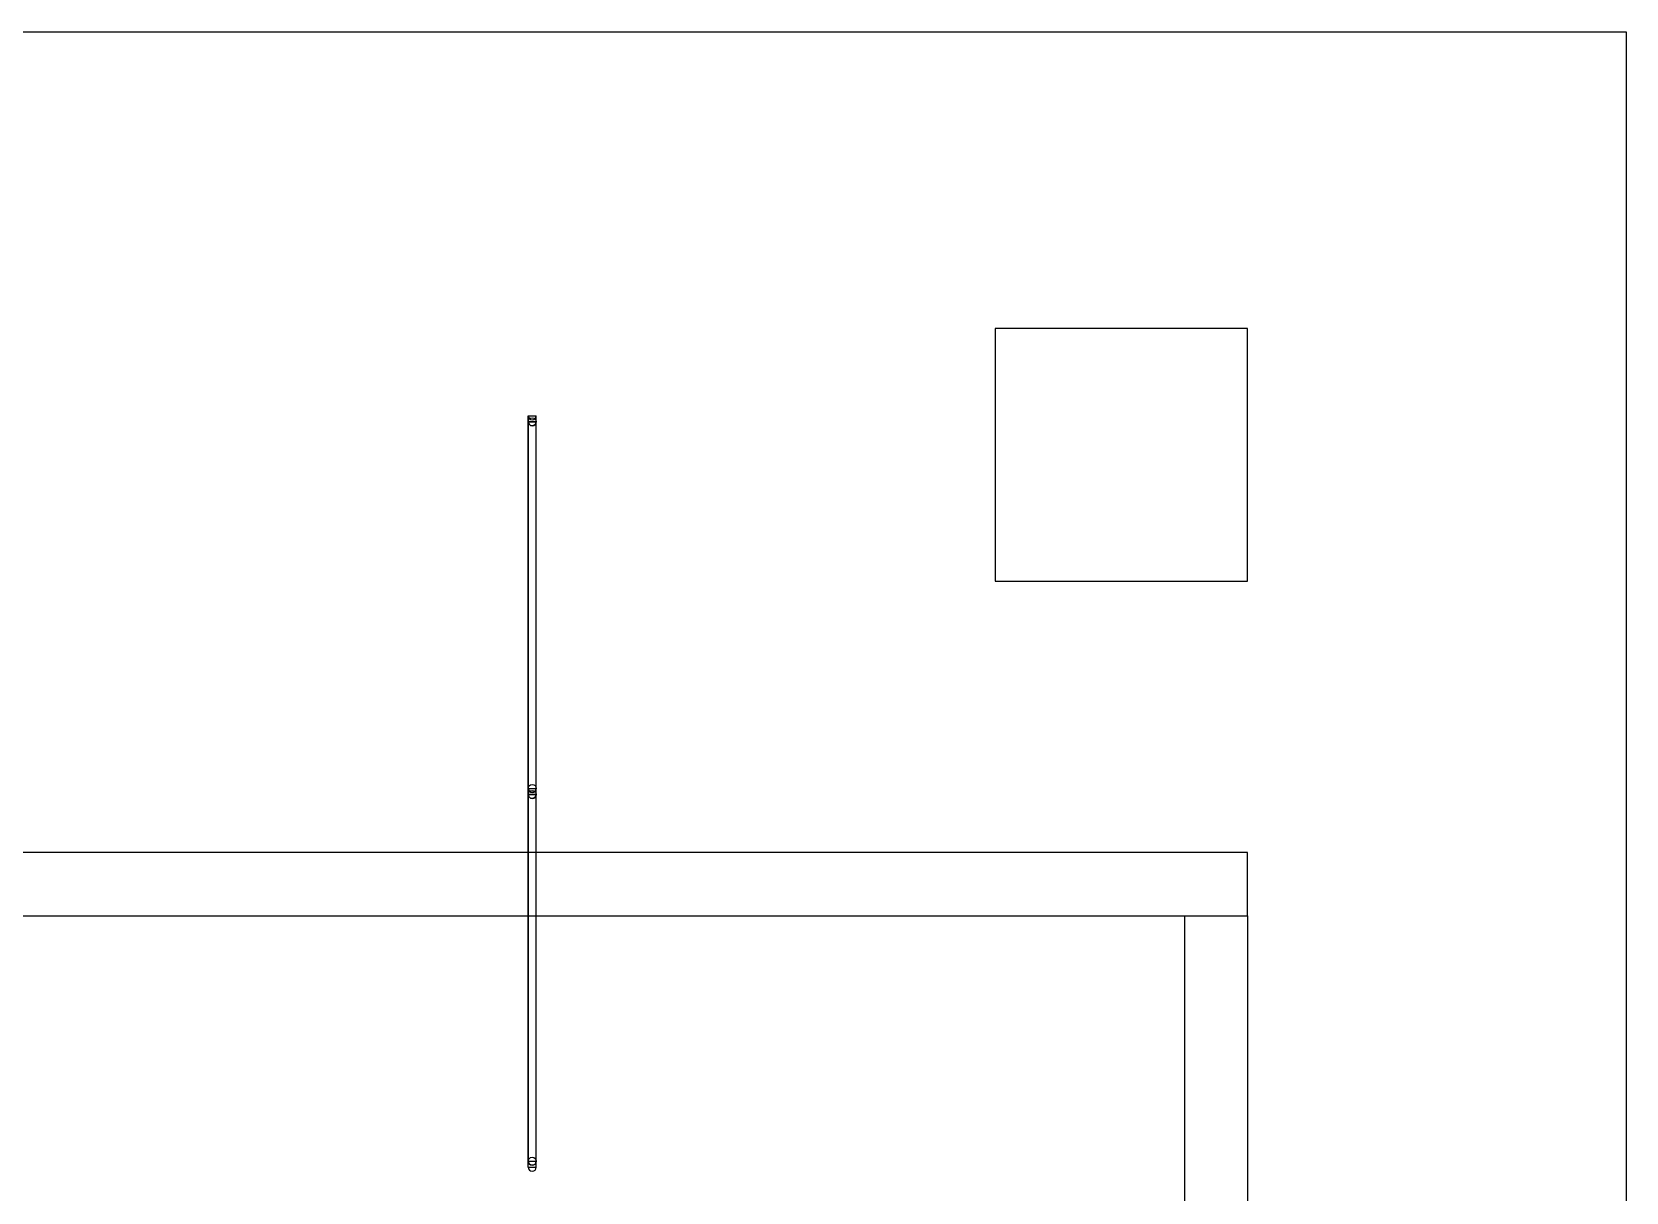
# Model space of a CAD drawing. Header units: millimetres. Extents: x 5543 to 15648, y 4351 to 19091.
# Drawn here: x 10595 to 15648, y 15415 to 19091 of the extents above; entities that cross this region are included whole.
import ezdxf

# ---------------------------------------------------------------- set-up
doc = ezdxf.new("R2010")
doc.units = ezdxf.units.MM
doc.layers.add('IfcObject', color=7, linetype='CONTINUOUS')

msp = doc.modelspace()

# ---------------------------------------------------------------- linework, layer by layer
at = {"layer": 'IfcObject'}
for p, q in [((5542.9, 19091.1, -7200), (15648.1, 19091.1, -7200)), ((5542.9, 19091.1, -7500), (15648.1, 19091.1, -7500)), ((5542.9, 19091.1, -7200), (15648.1, 19091.1, -7200)), ((5542.9, 19091.1, -7500), (15648.1, 19091.1, -7500)), ((15648.1, 19091.1, -7200), (15648.1, 19091.1, -7500)), ((15648.1, 19091.1, -7200), (15648.1, 19091.1, -7500)), ((15648.1, 19091.1, -7200), (15648.1, 4351.3, -7200)), ((15648.1, 19091.1, -7500), (15648.1, 4351.3, -7500)), ((15648.1, 19091.1, -7200), (15648.1, 4351.3, -7200)), ((15648.1, 19091.1, -7500), (15648.1, 4351.3, -7500)), ((13648.1, 18151.3, -7200), (13648.1, 18151.3, -4200)), ((14448.1, 18151.3, -7200), (13648.1, 18151.3, -7200)), ((14448.1, 18151.3, -4200), (13648.1, 18151.3, -4200)), ((13648.1, 18151.3, -7200), (13648.1, 18151.3, -4200)), ((13648.1, 18151.3, -7200), (13648.1, 17351.3, -7200)), ((13648.1, 18151.3, -4200), (13648.1, 17351.3, -4200)), ((14448.1, 18151.3, -7200), (13648.1, 18151.3, -7200)), ((13648.1, 18151.3, -7200), (13648.1, 17351.3, -7200)), ((14448.1, 18151.3, -4200), (13648.1, 18151.3, -4200)), ((13648.1, 18151.3, -4200), (13648.1, 17351.3, -4200)), ((14448.1, 18151.3, -7200), (14448.1, 18151.3, -4200)), ((14448.1, 18151.3, -7200), (14448.1, 18151.3, -4200)), ((14448.1, 17351.3, -7200), (14448.1, 18151.3, -7200)), ((14448.1, 17351.3, -4200), (14448.1, 18151.3, -4200)), ((14448.1, 17351.3, -7200), (14448.1, 18151.3, -7200)), ((14448.1, 17351.3, -4200), (14448.1, 18151.3, -4200)), ((12168.5, 17856.1, -4525.4), (12168.5, 17875.1, -4525.4)), ((12168.5, 17856.1, -4500), (12168.5, 17875.1, -4500)), ((12168.5, 17875.1, -4525.4), (12168.5, 17875.1, -4500)), ((12168.5, 17856.1, -4500), (12168.5, 17875.1, -4500)), ((12168.5, 17875.1, -4500), (12193.9, 17875.1, -4500)), ((12168.5, 17856.1, -4525.4), (12168.5, 17875.1, -4525.4)), ((12168.5, 17875.1, -4525.4), (12168.5, 17875.1, -4500)), ((12168.5, 17875.1, -4500), (12193.9, 17875.1, -4500)), ((12168.5, 17856.1, -4525.4), (12168.5, 17856.1, -4500)), ((12168.5, 17856.1, -4500), (12193.9, 17856.1, -4500)), ((12168.5, 17856.1, -4525.4), (12168.5, 17856.1, -4500)), ((12168.5, 17856.1, -4500), (12193.9, 17856.1, -4500)), ((12168.5, 16694.2, -4525.4), (12168.5, 17856.1, -4525.4)), ((12168.5, 16694.2, -4525.4), (12168.5, 17856.1, -4525.4)), ((12168.5, 17856.1, -4506.4), (12168.5, 17856.1, -4500)), ((12168.5, 17856.1, -4506.4), (12168.5, 16694.2, -4506.4)), ((12168.5, 17856.1, -4500), (12168.5, 16694.2, -4500)), ((12168.5, 17856.1, -4506.4), (12168.5, 17856.1, -4500)), ((12193.9, 17856.1, -4506.4), (12168.5, 17856.1, -4506.4)), ((12193.9, 17856.1, -4500), (12168.5, 17856.1, -4500)), ((12168.5, 17856.1, -4506.4), (12168.5, 16694.2, -4506.4)), ((12193.9, 17856.1, -4506.4), (12168.5, 17856.1, -4506.4)), ((12168.5, 17856.1, -4500), (12168.5, 16694.2, -4500)), ((12193.9, 17856.1, -4500), (12168.5, 17856.1, -4500)), ((12193.9, 17856.1, -4500), (12193.9, 17875.1, -4500)), ((12193.9, 17856.1, -4500), (12193.9, 17875.1, -4500)), ((12193.9, 17856.1, -4525.4), (12193.9, 17875.1, -4525.4)), ((12193.9, 17875.1, -4500), (12193.9, 17875.1, -4525.4)), ((12193.9, 17856.1, -4525.4), (12193.9, 17875.1, -4525.4)), ((12193.9, 17875.1, -4500), (12193.9, 17875.1, -4525.4)), ((12193.9, 17856.1, -4500), (12193.9, 17856.1, -4525.4)), ((12193.9, 17856.1, -4500), (12193.9, 17856.1, -4525.4)), ((12193.9, 17856.1, -4506.4), (12193.9, 17856.1, -4500)), ((12193.9, 16694.2, -4506.4), (12193.9, 17856.1, -4506.4)), ((12193.9, 16694.2, -4500), (12193.9, 17856.1, -4500)), ((12193.9, 17856.1, -4506.4), (12193.9, 17856.1, -4500)), ((12193.9, 16694.2, -4506.4), (12193.9, 17856.1, -4506.4)), ((12193.9, 16694.2, -4500), (12193.9, 17856.1, -4500)), ((13648.1, 17351.3, -7200), (13648.1, 17351.3, -4200)), ((13648.1, 17351.3, -7200), (13648.1, 17351.3, -4200)), ((13648.1, 17351.3, -7200), (14448.1, 17351.3, -7200)), ((13648.1, 17351.3, -4200), (14448.1, 17351.3, -4200)), ((13648.1, 17351.3, -7200), (14448.1, 17351.3, -7200)), ((13648.1, 17351.3, -4200), (14448.1, 17351.3, -4200)), ((14448.1, 17351.3, -7200), (14448.1, 17351.3, -4200)), ((14448.1, 17351.3, -7200), (14448.1, 17351.3, -4200)), ((12168.5, 16675.1, -4525.4), (12168.5, 16694.2, -4525.4)), ((12168.5, 16675.1, -4500), (12168.5, 16694.2, -4500)), ((12168.5, 16694.2, -4525.4), (12168.5, 16694.2, -4500)), ((12168.5, 16675.1, -4500), (12168.5, 16694.2, -4500)), ((12168.5, 16694.2, -4500), (12193.9, 16694.2, -4500)), ((12168.5, 16675.1, -4525.4), (12168.5, 16694.2, -4525.4)), ((12168.5, 16694.2, -4525.4), (12168.5, 16694.2, -4500)), ((12168.5, 16694.2, -4500), (12193.9, 16694.2, -4500)), ((12168.5, 16675.1, -4525.4), (12168.5, 16694.2, -4525.4)), ((12168.5, 16675.1, -4500), (12168.5, 16694.2, -4500)), ((12168.5, 16694.2, -4525.4), (12168.5, 16694.2, -4500)), ((12168.5, 16675.1, -4500), (12168.5, 16694.2, -4500)), ((12168.5, 16694.2, -4500), (12193.9, 16694.2, -4500)), ((12168.5, 16675.1, -4525.4), (12168.5, 16694.2, -4525.4)), ((12168.5, 16694.2, -4525.4), (12168.5, 16694.2, -4500)), ((12168.5, 16694.2, -4500), (12193.9, 16694.2, -4500)), ((12168.5, 16694.2, -4506.4), (12168.5, 16694.2, -4500)), ((12168.5, 16694.2, -4506.4), (12168.5, 16694.2, -4500)), ((12168.5, 16694.2, -4506.4), (12193.9, 16694.2, -4506.4)), ((12168.5, 16694.2, -4500), (12193.9, 16694.2, -4500)), ((12168.5, 16694.2, -4506.4), (12193.9, 16694.2, -4506.4)), ((12168.5, 16694.2, -4500), (12193.9, 16694.2, -4500)), ((12168.5, 16675.1, -4525.4), (12168.5, 16675.1, -4500)), ((12168.5, 16675.1, -4500), (12193.9, 16675.1, -4500)), ((12168.5, 16675.1, -4525.4), (12168.5, 16675.1, -4500)), ((12168.5, 16675.1, -4500), (12193.9, 16675.1, -4500)), ((12168.5, 15513.2, -4525.4), (12168.5, 16675.1, -4525.4)), ((12168.5, 15513.2, -4525.4), (12168.5, 16675.1, -4525.4)), ((12168.5, 16675.1, -4506.4), (12168.5, 16675.1, -4500)), ((12168.5, 16675.1, -4506.4), (12168.5, 15513.2, -4506.4)), ((12168.5, 16675.1, -4500), (12168.5, 15513.2, -4500)), ((12168.5, 16675.1, -4506.4), (12168.5, 16675.1, -4500)), ((12193.9, 16675.1, -4506.4), (12168.5, 16675.1, -4506.4)), ((12193.9, 16675.1, -4500), (12168.5, 16675.1, -4500)), ((12168.5, 16675.1, -4506.4), (12168.5, 15513.2, -4506.4)), ((12193.9, 16675.1, -4506.4), (12168.5, 16675.1, -4506.4)), ((12168.5, 16675.1, -4500), (12168.5, 15513.2, -4500)), ((12193.9, 16675.1, -4500), (12168.5, 16675.1, -4500)), ((12168.5, 16675.1, -4525.4), (12168.5, 16675.1, -4500)), ((12168.5, 16675.1, -4500), (12193.9, 16675.1, -4500)), ((12168.5, 16675.1, -4525.4), (12168.5, 16675.1, -4500)), ((12168.5, 16675.1, -4500), (12193.9, 16675.1, -4500)), ((12193.9, 16675.1, -4500), (12193.9, 16694.2, -4500)), ((12193.9, 16675.1, -4500), (12193.9, 16694.2, -4500)), ((12193.9, 16675.1, -4525.4), (12193.9, 16694.2, -4525.4)), ((12193.9, 16694.2, -4500), (12193.9, 16694.2, -4525.4)), ((12193.9, 16675.1, -4525.4), (12193.9, 16694.2, -4525.4)), ((12193.9, 16694.2, -4500), (12193.9, 16694.2, -4525.4)), ((12193.9, 16675.1, -4500), (12193.9, 16694.2, -4500)), ((12193.9, 16675.1, -4500), (12193.9, 16694.2, -4500)), ((12193.9, 16675.1, -4525.4), (12193.9, 16694.2, -4525.4)), ((12193.9, 16694.2, -4500), (12193.9, 16694.2, -4525.4)), ((12193.9, 16675.1, -4525.4), (12193.9, 16694.2, -4525.4)), ((12193.9, 16694.2, -4500), (12193.9, 16694.2, -4525.4)), ((12193.9, 16694.2, -4506.4), (12193.9, 16694.2, -4500)), ((12193.9, 16694.2, -4506.4), (12193.9, 16694.2, -4500)), ((12193.9, 16675.1, -4500), (12193.9, 16675.1, -4525.4)), ((12193.9, 16675.1, -4500), (12193.9, 16675.1, -4525.4)), ((12193.9, 16675.1, -4506.4), (12193.9, 16675.1, -4500)), ((12193.9, 15513.2, -4506.4), (12193.9, 16675.1, -4506.4)), ((12193.9, 15513.2, -4500), (12193.9, 16675.1, -4500)), ((12193.9, 16675.1, -4506.4), (12193.9, 16675.1, -4500)), ((12193.9, 15513.2, -4506.4), (12193.9, 16675.1, -4506.4)), ((12193.9, 15513.2, -4500), (12193.9, 16675.1, -4500)), ((12193.9, 16675.1, -4500), (12193.9, 16675.1, -4525.4)), ((12193.9, 16675.1, -4500), (12193.9, 16675.1, -4525.4)), ((14448.1, 16491.1, -7200), (6142.9, 16491.1, -7200)), ((14448.1, 16491.1, -4700), (6142.9, 16491.1, -4700)), ((14448.1, 16491.1, -7200), (6142.9, 16491.1, -7200)), ((14448.1, 16491.1, -4700), (6142.9, 16491.1, -4700)), ((14448.1, 16491.1, -7200), (14448.1, 16491.1, -4700)), ((14448.1, 16491.1, -7200), (14448.1, 16491.1, -4700)), ((14448.1, 16291.1, -7200), (14448.1, 16491.1, -7200)), ((14448.1, 16291.1, -4700), (14448.1, 16491.1, -4700)), ((14448.1, 16291.1, -7200), (14448.1, 16491.1, -7200)), ((14448.1, 16291.1, -4700), (14448.1, 16491.1, -4700)), ((6142.9, 16291.1, -7200), (14448.1, 16291.1, -7200)), ((6142.9, 16291.1, -4700), (14448.1, 16291.1, -4700)), ((6142.9, 16291.1, -7200), (14448.1, 16291.1, -7200)), ((6142.9, 16291.1, -4700), (14448.1, 16291.1, -4700)), ((14248.1, 16291.1, -7200), (14448.1, 16291.1, -7200)), ((14248.1, 16291.1, -7200), (14248.1, 15331.1, -7200)), ((14248.1, 16291.1, -4700), (14448.1, 16291.1, -4700)), ((14248.1, 16291.1, -4700), (14248.1, 5951.3, -4700)), ((14248.1, 16291.1, -7200), (14448.1, 16291.1, -7200)), ((14248.1, 16291.1, -4700), (14448.1, 16291.1, -4700)), ((14248.1, 16291.1, -7200), (14248.1, 16291.1, -4700)), ((14248.1, 16291.1, -7200), (14248.1, 15331.1, -7200)), ((14248.1, 16291.1, -4700), (14248.1, 5951.3, -4700)), ((14248.1, 16291.1, -7200), (14248.1, 16291.1, -4700)), ((14448.1, 16291.1, -7200), (14448.1, 16291.1, -4700)), ((14448.1, 16291.1, -7200), (14448.1, 16291.1, -4700)), ((14448.1, 16291.1, -7200), (14448.1, 15331.1, -7200)), ((14448.1, 16291.1, -4700), (14448.1, 5951.3, -4700)), ((14448.1, 16291.1, -7200), (14448.1, 16291.1, -4700)), ((14448.1, 16291.1, -7200), (14448.1, 15331.1, -7200)), ((14448.1, 16291.1, -4700), (14448.1, 5951.3, -4700)), ((14448.1, 16291.1, -7200), (14448.1, 16291.1, -4700)), ((12168.5, 15494.2, -4525.4), (12168.5, 15513.2, -4525.4)), ((12168.5, 15494.2, -4500), (12168.5, 15513.2, -4500)), ((12168.5, 15513.2, -4525.4), (12168.5, 15513.2, -4500)), ((12168.5, 15494.2, -4500), (12168.5, 15513.2, -4500)), ((12168.5, 15513.2, -4500), (12193.9, 15513.2, -4500)), ((12168.5, 15494.2, -4525.4), (12168.5, 15513.2, -4525.4)), ((12168.5, 15513.2, -4525.4), (12168.5, 15513.2, -4500)), ((12168.5, 15513.2, -4500), (12193.9, 15513.2, -4500)), ((12168.5, 15513.2, -4506.4), (12168.5, 15513.2, -4500)), ((12168.5, 15513.2, -4506.4), (12168.5, 15513.2, -4500)), ((12168.5, 15513.2, -4506.4), (12193.9, 15513.2, -4506.4)), ((12168.5, 15513.2, -4500), (12193.9, 15513.2, -4500)), ((12168.5, 15513.2, -4506.4), (12193.9, 15513.2, -4506.4)), ((12168.5, 15513.2, -4500), (12193.9, 15513.2, -4500)), ((12193.9, 15494.2, -4500), (12193.9, 15513.2, -4500)), ((12193.9, 15494.2, -4500), (12193.9, 15513.2, -4500)), ((12193.9, 15494.2, -4525.4), (12193.9, 15513.2, -4525.4)), ((12193.9, 15513.2, -4500), (12193.9, 15513.2, -4525.4)), ((12193.9, 15494.2, -4525.4), (12193.9, 15513.2, -4525.4)), ((12193.9, 15513.2, -4500), (12193.9, 15513.2, -4525.4)), ((12193.9, 15513.2, -4506.4), (12193.9, 15513.2, -4500)), ((12193.9, 15513.2, -4506.4), (12193.9, 15513.2, -4500)), ((12168.5, 15494.2, -4525.4), (12168.5, 15494.2, -4500)), ((12168.5, 15494.2, -4500), (12193.9, 15494.2, -4500)), ((12168.5, 15494.2, -4525.4), (12168.5, 15494.2, -4500)), ((12168.5, 15494.2, -4500), (12193.9, 15494.2, -4500)), ((12193.9, 15494.2, -4500), (12193.9, 15494.2, -4525.4)), ((12193.9, 15494.2, -4500), (12193.9, 15494.2, -4525.4))]:
    msp.add_line(p, q, dxfattribs=at)
for centre in [(12181.2, 17856.1, -4525.4), (12181.2, 17856.1, -4525.4), (12181.2, 16694.2, -4525.4), (12181.2, 16694.2, -4525.4), (12181.2, 16675.1, -4525.4), (12181.2, 16675.1, -4525.4), (12181.2, 15513.2, -4525.4), (12181.2, 15513.2, -4525.4)]:
    msp.add_circle(centre, 12.7, dxfattribs=at)
for centre in [(12181.2, 17875.1, -4525.4), (12181.2, 17875.1, -4525.4), (12181.2, 17856.1, -4525.4), (12181.2, 17856.1, -4525.4), (12181.2, 16694.2, -4525.4), (12181.2, 16694.2, -4525.4), (12181.2, 16694.2, -4525.4), (12181.2, 16694.2, -4525.4), (12181.2, 16675.1, -4525.4), (12181.2, 16675.1, -4525.4), (12181.2, 16675.1, -4525.4), (12181.2, 16675.1, -4525.4), (12181.2, 15513.2, -4525.4), (12181.2, 15513.2, -4525.4), (12181.2, 15494.2, -4525.4), (12181.2, 15494.2, -4525.4)]:
    msp.add_arc(centre, 12.7, 180, 0, dxfattribs=at)

doc.saveas('drawing.dxf')
